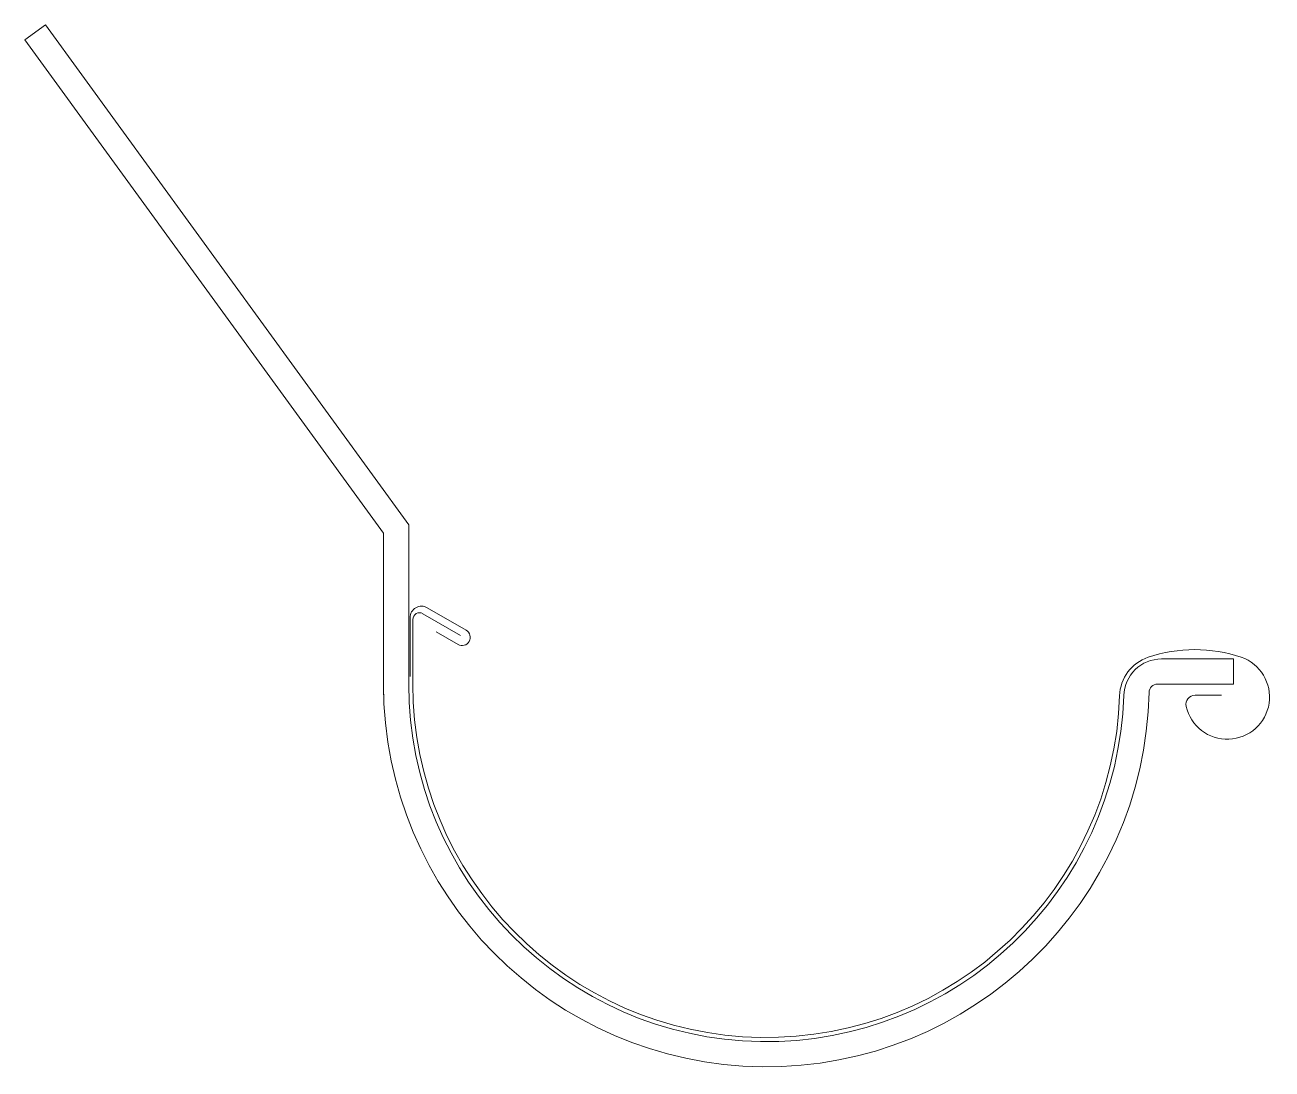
# Model space of a CAD drawing. Header units: metres. Extents: x -85 to 211, y -127 to 121.
import ezdxf

# ---------------------------------------------------------------- set-up
doc = ezdxf.new("R2010")
doc.units = ezdxf.units.M
doc.layers.add('A-DETL-GENF', color=92, linetype='Continuous', lineweight=18)
doc.layers.add('A-DETL-MEDM', color=33, linetype='Continuous', lineweight=18)

# ---------------------------------------------------------------- blocks, each defined once
blk = doc.blocks.new('52 mastgoot_zink 45_ - M37 dakhelling 45_-3429567-00_0 Basismaterialen')
at = {"layer": 'A-DETL-GENF'}
for p, q in [((-85.23, 117.31), (-80.37, 120.83)), ((-80.37, 120.83), (6, 1.95)), ((0, 0), (-85.23, 117.31)), ((6, 1.95), (6, -35.93)), ((0, 0), (0, -38.49)), ((10.41, -17.76), (19.66, -23.1)), ((6.31, -34.14), (6.31, -20.12)), ((17.73, -26.5), (12.52, -23.49)), ((184.95, -29.93), (202.01, -29.93)), ((202.01, -29.93), (202.01, -35.93)), ((202.01, -35.93), (183.98, -35.93))]:
    blk.add_line(p, q, dxfattribs=at)
for centre, radius, start, end in [((9.04, -20.12), 2.73, 60, 180), ((18.69, -24.77), 1.93, 328.8185, 60), ((18.68, -24.85), 1.9, 240, 331.1906), ((184.95, -38.93), 9, 90, 178.1711), ((91, -35.93), 91, 180, 358.7677), ((91, -35.93), 85, 180, 358.1711), ((183.98, -37.93), 2, 90, 178.7677)]:
    blk.add_arc(centre, radius, start, end, dxfattribs=at)
at = {"layer": 'A-DETL-MEDM'}
for p, q in [((6.98, -20.55), (6.98, -35.93)), ((9.38, -19.17), (18.34, -24.34)), ((199.19, -38.58), (192.9, -38.58))]:
    blk.add_line(p, q, dxfattribs=at)
for centre, radius, start, end in [((8.58, -20.55), 1.6, 60, 180), ((184.97, -39), 10, 108.6582, 178.1285), ((192.83, -62.26), 34.55, 71.3418, 108.6582), ((200.58, -38.99), 10.03, 192.7755, 70.7746), ((91, -35.93), 84.02, 180, 358.1285), ((192.9, -40.73), 2.16, 90, 192.7755)]:
    blk.add_arc(centre, radius, start, end, dxfattribs=at)

msp = doc.modelspace()

# ---------------------------------------------------------------- block references
msp.add_blockref('52 mastgoot_zink 45_ - M37 dakhelling 45_-3429567-00_0 Basismaterialen', (0, 0))

doc.saveas('drawing.dxf')
